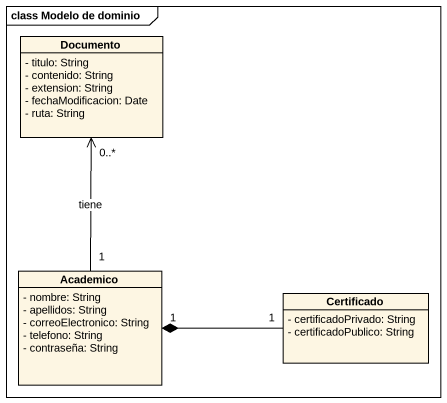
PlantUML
@startuml
mainframe class Modelo de dominio
hide circle
hide empty members
skinparam classAttributeIconSize 0
class Documento {
  - titulo: String
  - contenido: String
  - extension: String
  - fechaModificacion: Date
  - ruta: String
}
class Academico {
  - nombre: String
  - apellidos: String
  - correoElectronico: String
  - telefono: String
  - contraseña: String
}
class Certificado {
  - certificadoPrivado: String
  - certificadoPublico: String
}
Academico "1" -up-> "0..*" Documento : tiene
Certificado "1" -left-* "1" Academico
@enduml
